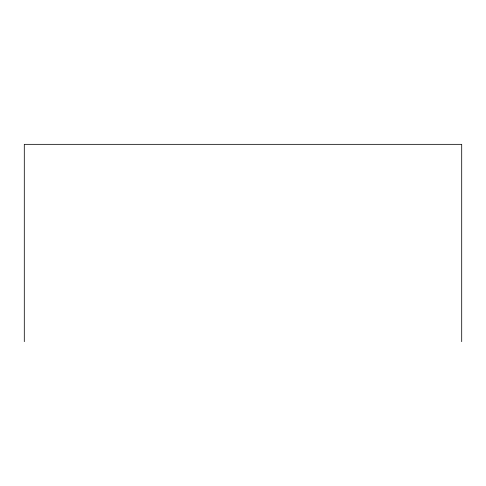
<?xml version="1.0" encoding="UTF-8"?>
<svg xmlns="http://www.w3.org/2000/svg" width="486" height="486" viewBox="0 0 486 486"><rect width="100%" height="100%" fill="white"/><g stroke="black" fill="none" stroke-linecap="round" stroke-linejoin="round"><path stroke-width="0.73" d="M461.7 341.658L461.7 144.342L24.3 144.342L24.3 341.658"/></g></svg>
